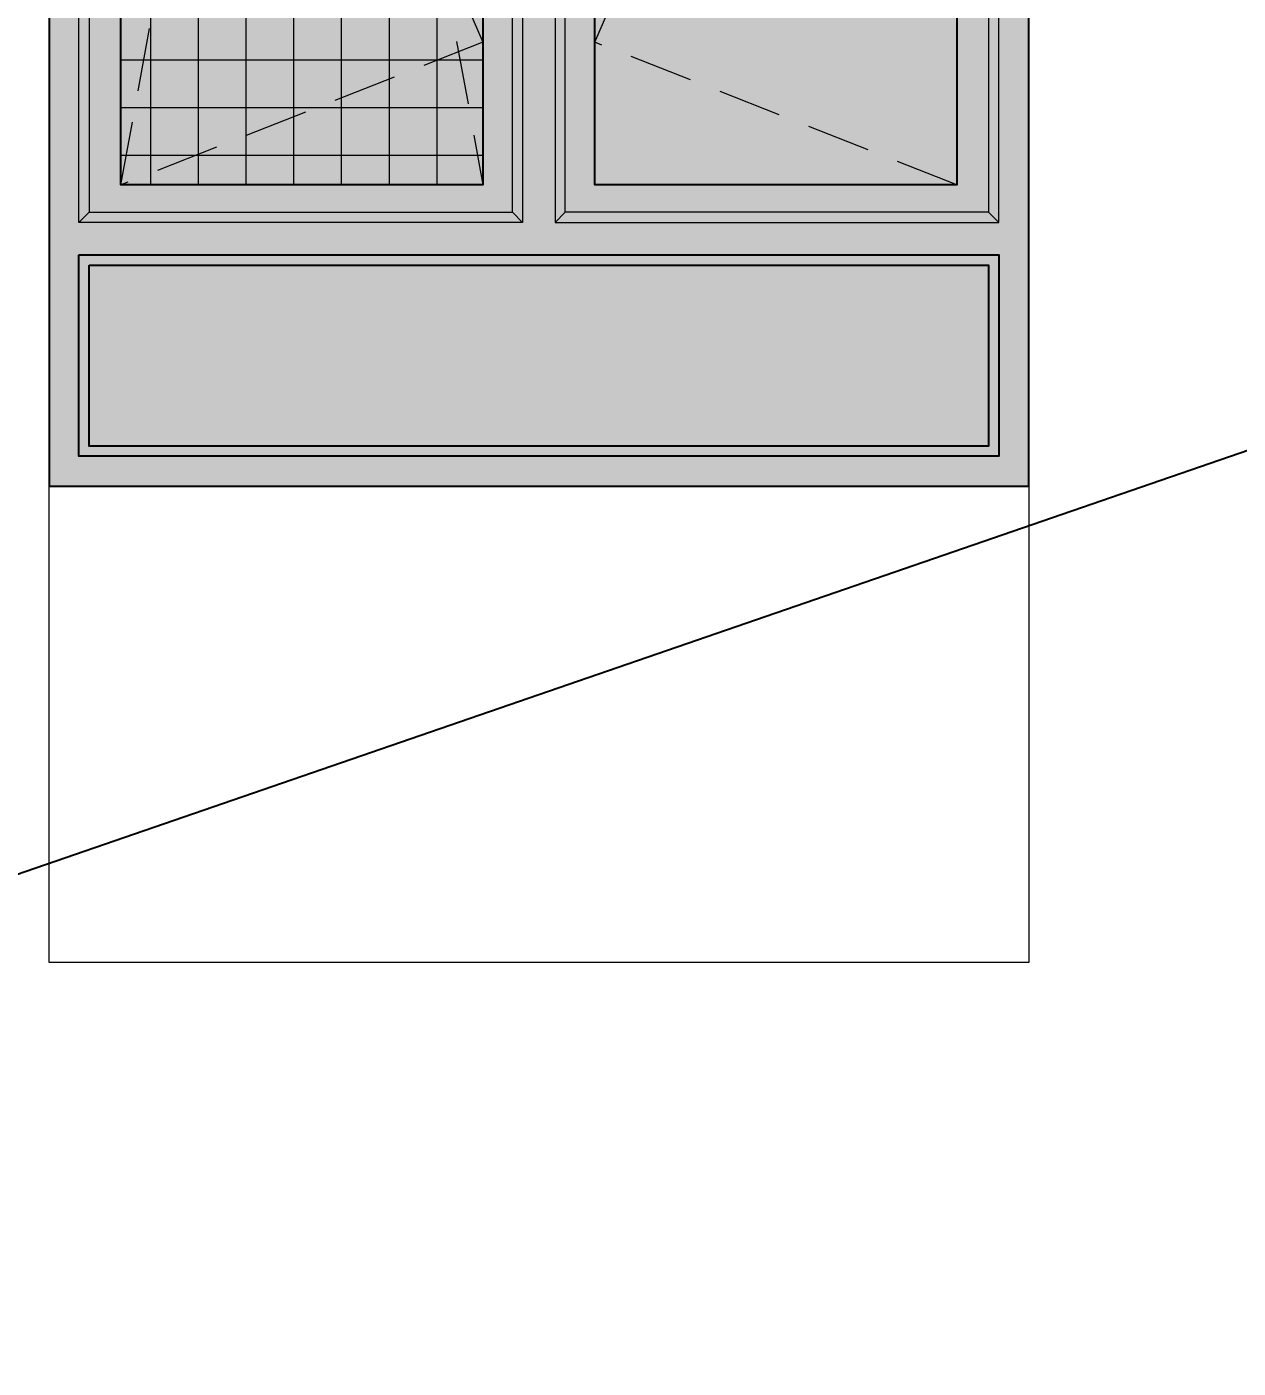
# Model space of a CAD drawing. Header units: millimetres. Extents: x -136099598 to 9192475, y 0 to 555997.
# Drawn here: x -286657 to -284752, y 291967 to 294075 of the extents above; entities that cross this region are included whole.
import ezdxf
from ezdxf import colors
from ezdxf.entities.mleader import LeaderData, LeaderLine
from ezdxf.math import Vec2, Vec3

# ---------------------------------------------------------------- set-up
doc = ezdxf.new("R2010")
doc.units = ezdxf.units.MM
doc.header["$MEASUREMENT"] = 0
doc.linetypes.add('ADSK_Штриховая_ш2 п1', pattern=[3, 2, -1])
doc.layers.get('0').update_dxf_attribs({"color": 250, "lineweight": 9})
doc.layers.add('!_Окно_00_Штрих_Стекло', color=7, linetype='Continuous', lineweight=0, true_color=0x737373)
doc.layers.add('RAL 7016', color=7, linetype='Continuous', lineweight=0, true_color=0x383e42)
for name, color, linetype in [('PDF _0', 7, 'Continuous'), ('PDF _PDF _0', 7, 'Continuous'), ('PDF _Текст', 7, 'Continuous')]:
    doc.layers.add(name, color=color, linetype=linetype)
for name, color, linetype, lineweight in [('АР-Выноски', 5, 'Continuous', 5), ('АР_Отметки', 250, 'Continuous', 15), ('Подвал', 250, 'ADSK_Штриховая_ш2 п1', 30), ('РАЗМЕРЫ ВНУТРЕННИЕ', 137, 'Continuous', 5), ('СТЕНЫ кирпич ЛИДЕР', 250, 'Continuous', 15)]:
    doc.layers.add(name, color=color, linetype=linetype, lineweight=lineweight)
doc.styles.add('ICOCPEUR', font='isocpeur.ttf')
doc.styles.add('ISOCPEUR', font='isocpeur.ttf', dxfattribs={"width": 0.7})

# ---------------------------------------------------------------- blocks, each defined once
blk = doc.blocks.new('A$Cbb492947')
at = {"layer": '!_Окно_00_Штрих_Стекло'}
h = blk.add_hatch(color=256, dxfattribs=at)
h.dxf.hatch_style = 1
h.set_gradient(color1=(70, 92, 124), color2=(219, 225, 235), name='CURVED')
h.paths.add_polyline_path([(113, 2026.9), (682.1, 2026.9), (682.1, 473.5), (113, 473.5)])
h.paths.add_polyline_path([(1427.2, 2026.9), (858.1, 2026.9), (858.1, 473.5), (1427.2, 473.5)])
h.paths.add_polyline_path([(63, 347.5), (1477.2, 347.5), (1477.2, 63), (63, 63)])
at = {"layer": 'PDF _PDF _0', "lineweight": 0, "true_color": 0x636466}
h = blk.add_hatch(dxfattribs=at)
h.set_pattern_fill('ANSI37', color=251, scale=600, angle=135)
h.set_pattern_definition([(180, (263, 473.496), (-7e-15, -75), []), (270, (263, 473.496), (75, -1e-14), [])])
h.paths.add_polyline_path([(682.1, 473.5), (682.1, 2026.9), (113, 2026.4), (113, 474)])
at = {"layer": 'RAL 7016'}
h = blk.add_hatch(color=256, dxfattribs=at)
h.dxf.hatch_style = 1
h.paths.add_polyline_path([(0, 0), (1540.2, 0), (1540.2, 2139.9), (0, 2139.9)])
h.paths.add_polyline_path([(63, 347.5), (1477.2, 347.5), (1477.2, 63), (63, 63)], flags=16)
h.paths.add_polyline_path([(858.1, 2026.9), (1427.2, 2026.9), (1427.2, 473.5), (858.1, 473.5)], flags=16)
h.paths.add_polyline_path([(113, 2026.9), (682.1, 2026.9), (682.1, 473.5), (113, 473.5)], flags=16)
at = {"layer": 'PDF _0', "linetype": 'ADSK_Штриховая_ш2 п1', "lineweight": 0, "ltscale": 50}
for p, q in [((113, 2026.9), (682.1, 697.5)), ((113, 473.5), (397.5, 2026.9)), ((397.5, 2026.9), (682.1, 473.5)), ((858.1, 697.5), (1427.2, 2026.9)), ((682.1, 697.5), (113, 473.5)), ((1427.2, 473.5), (858.1, 697.5))]:
    blk.add_line(p, q, dxfattribs=at)
at = {"layer": 'PDF _Текст'}
for points in [[(0, 0), (1540.2, 0), (1540.2, 2139.9), (0, 2139.9)], [(113, 2026.9), (682.1, 2026.9), (682.1, 473.5), (113, 473.5)], [(858.1, 2026.9), (1427.2, 2026.9), (1427.2, 473.5), (858.1, 473.5)], [(47, 363.5), (1493.2, 363.5), (1493.2, 47), (47, 47)], [(63, 347.5), (1477.2, 347.5), (1477.2, 63), (63, 63)]]:
    blk.add_lwpolyline(points, close=True, dxfattribs=at)
at = {"layer": 'РАЗМЕРЫ ВНУТРЕННИЕ'}
for p, q in [((63, 430.5), (47, 414.5)), ((728.6, 430.5), (744.6, 414.5)), ((811.6, 430.5), (795.6, 414.5)), ((1477.2, 430.5), (1493.2, 414.5))]:
    blk.add_line(p, q, dxfattribs=at)
at = {"layer": 'РАЗМЕРЫ ВНУТРЕННИЕ', "color": 7}
for points in [[(744.6, 414.5), (47, 414.5), (47, 2085.9), (744.6, 2085.9)], [(795.6, 414.5), (1493.2, 414.5), (1493.2, 2085.9), (795.6, 2085.9)]]:
    blk.add_lwpolyline(points, close=True, dxfattribs=at)
at = {"layer": 'РАЗМЕРЫ ВНУТРЕННИЕ'}
for points in [[(63, 430.5), (728.6, 430.5), (728.6, 2069.9), (63, 2069.9)], [(1477.2, 430.5), (811.6, 430.5), (811.6, 2069.9), (1477.2, 2069.9)]]:
    blk.add_lwpolyline(points, close=True, dxfattribs=at)
blk = doc.blocks.new('_DotSmall')
at = {"color": 0, "linetype": 'ByBlock', "const_width": 0.5}
blk.add_lwpolyline([(-0.0625, 0, 1), (0.0625, 0, 1)], format="xyb", close=True, dxfattribs=at)

msp = doc.modelspace()

# ---------------------------------------------------------------- linework, layer by layer
at = {"layer": 'АР-Выноски'}
msp.add_lwpolyline([(-287545.2, 292443.1), (-279297.2, 295284.3)], dxfattribs=at)
msp.add_lwpolyline([(-287545.2, 292443.1), (-279297.2, 295284.3)], dxfattribs=at)
at = {"layer": 'СТЕНЫ кирпич ЛИДЕР', "ltscale": 100}
msp.add_lwpolyline([(-286622, 293353.6), (-285081.8, 293353.6), (-285081.8, 292605.1), (-286622, 292605.1)], close=True, dxfattribs=at)

# ---------------------------------------------------------------- block references
at = {"layer": 'Подвал', "ltscale": 150}
msp.add_blockref('A$Cbb492947', (-286622, 293353.6), dxfattribs=at)

# ---------------------------------------------------------------- leaders
at = {"layer": 'АР-Выноски'}
ml = msp.add_multileader_mtext('Standard', dxfattribs=at)
ml.set_content('\\A1;{\\W0.8;Установка трехгнездного флагодержателя}', color=256, style='ICOCPEUR')
ml.set_leader_properties()
ml.build(insert=Vec2(0, 0))
ml.multileader.update_dxf_attribs({"text_left_attachment_type": 6, "text_right_attachment_type": 6, "dogleg_length": 100, "arrow_head_size": 250})
ctx = ml.context
ctx.base_point, ctx.char_height, ctx.arrow_head_size, ctx.landing_gap_size, ctx.plane_origin = Vec3(-279197.2, 295284.3), 250, 250, 25, Vec3(-299473.2, 301175.1)
ctx.left_attachment, ctx.right_attachment = 6, 6
notes = []
notes.append((ctx, [(1, (1, 1, 0), (-279297.2, 295284.3), (1, 0), 100, [(0, [(-287781.6, 292361.7)], 0, [])])]))
ctx.mtext.insert, ctx.mtext.width, ctx.mtext.defined_height, ctx.mtext.flow_direction = Vec3(-279172.2, 295609.3), 3339.578, 7506, 5
at = {"layer": 'АР_Отметки'}
ml = msp.add_multileader_mtext('Standard', dxfattribs=at)
ml.set_content('Л.4', color=256, style='ISOCPEUR')
ml.set_leader_properties(color=256, linetype='Continuous', lineweight=-1)
ml.set_arrow_properties(name='DOTSMALL')
ml.build(insert=Vec2(0, 0))
ml.multileader.update_dxf_attribs({"has_text_frame": 1, "text_left_attachment_type": 4, "text_right_attachment_type": 4, "dogleg_length": 100, "arrow_head_size": 180})
ctx = ml.context
ctx.base_point, ctx.char_height, ctx.arrow_head_size, ctx.landing_gap_size, ctx.plane_origin = Vec3(-311135.8, 538598.3), 250, 180, 50, Vec3(-283015.4, 526440.7)
ctx.left_attachment, ctx.right_attachment = 4, 4
notes.append((ctx, [(0, (0, 0, 0), (0, 0), (1, 0), 1, [])]))
ctx.mtext.insert, ctx.mtext.width, ctx.mtext.line_spacing_style, ctx.mtext.flow_direction = Vec3(-311085.8, 538931.7), 852.697, 2, 5
ml = msp.add_multileader_mtext('Standard', dxfattribs=at)
ml.set_content('+19,400', color=256, style='ISOCPEUR')
ml.set_leader_properties(color=256, linetype='Continuous', lineweight=-1)
ml.set_arrow_properties(name='DOTSMALL')
ml.build(insert=Vec2(0, 0))
ml.multileader.update_dxf_attribs({"has_text_frame": 1, "text_left_attachment_type": 4, "text_right_attachment_type": 4, "dogleg_length": 100, "arrow_head_size": 180})
ctx = ml.context
ctx.base_point, ctx.char_height, ctx.arrow_head_size, ctx.landing_gap_size, ctx.plane_origin = Vec3(-322660.1, 485151.1), 250, 180, 50, Vec3(-322657.2, 482963.8)
ctx.left_attachment, ctx.right_attachment = 4, 4
notes.append((ctx, [(0, (0, 0, 0), (0, 0), (1, 0), 1, [])]))
ctx.mtext.insert, ctx.mtext.width, ctx.mtext.defined_height, ctx.mtext.line_spacing_style, ctx.mtext.flow_direction = Vec3(-322610.1, 485484.5), 696.035, 776.5, 2, 5
for ctx, leaders in notes:
    for number, flags, end, landing, length, lines in leaders:
        leader = LeaderData()
        leader.index, (leader.has_last_leader_line, leader.has_dogleg_vector, leader.attachment_direction) = number, flags
        leader.last_leader_point, leader.dogleg_vector, leader.dogleg_length = Vec3(end), Vec3(landing), length
        for number, points, colour, breaks in lines:
            line = LeaderLine()
            line.index, line.vertices, line.color, line.breaks = number, Vec3.list(points), colors.encode_raw_color(colour), breaks
            leader.lines.append(line)
        ctx.leaders.append(leader)

doc.saveas('drawing.dxf')
